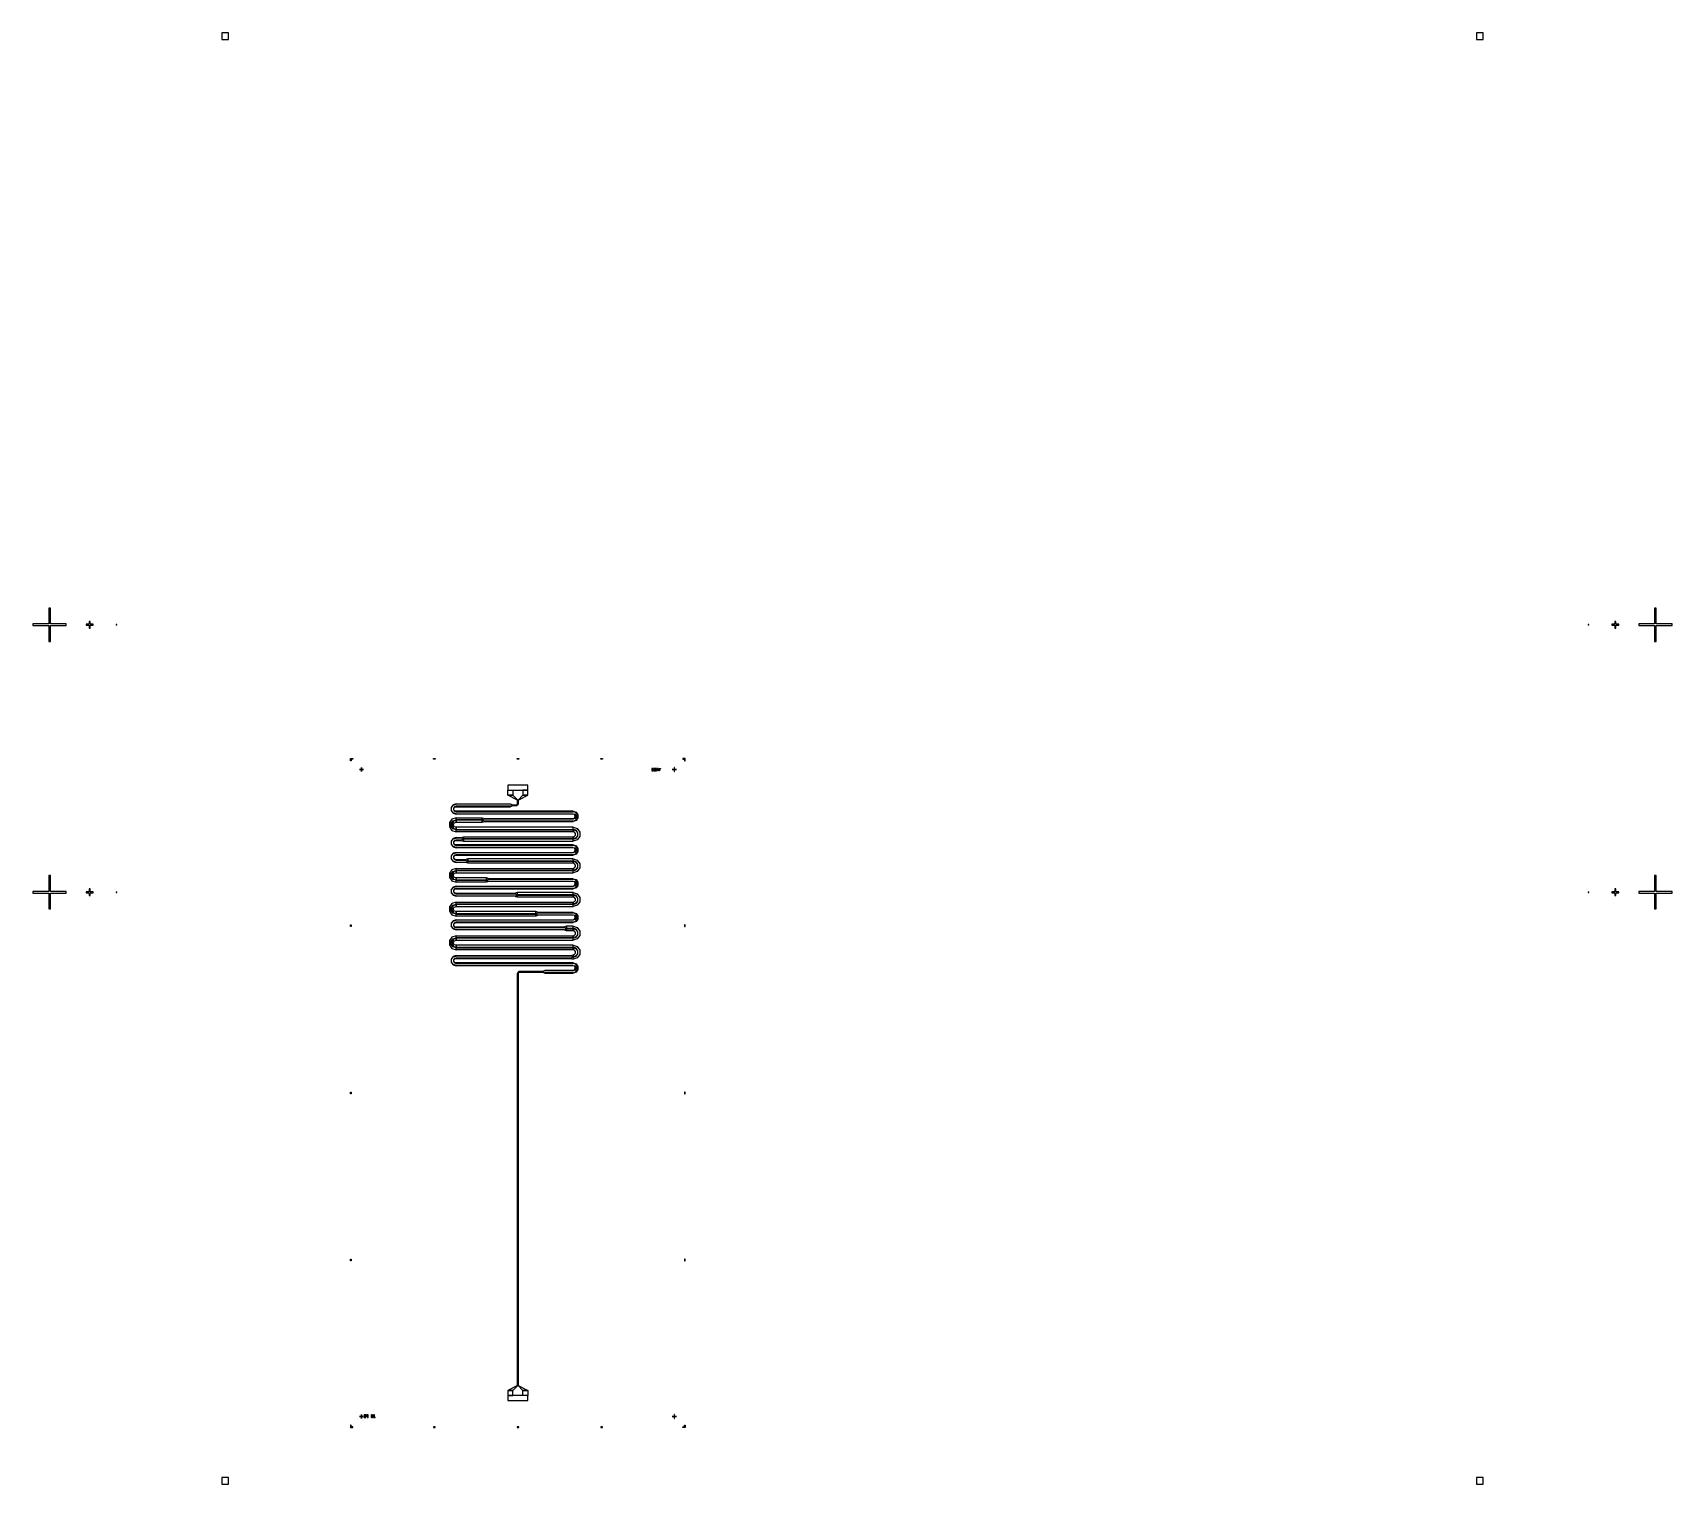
# Model space of a CAD drawing. Extents: x -24500 to 24500, y -21700 to 21700.
import ezdxf

# ---------------------------------------------------------------- set-up
doc = ezdxf.new("R2010")
doc.units = 0
doc.layers.get('0').update_dxf_attribs({"linetype": 'continuous'})

# ---------------------------------------------------------------- blocks, each defined once
blk = doc.blocks.new('CROSS')
blk.add_lwpolyline([(-25, -500), (25, -500), (25, -25), (500, -25), (500, 25), (25, 25), (25, 500), (-25, 500), (-25, 25), (-500, 25), (-500, -25), (-25, -25), (-25, -500)])
blk = doc.blocks.new('CROSS_MEDIUM')
blk.add_lwpolyline([(-12.5, -100), (12.5, -100), (12.5, -12.5), (100, -12.5), (100, 12.5), (12.5, 12.5), (12.5, 100), (-12.5, 100), (-12.5, 12.5), (-100, 12.5), (-100, -12.5), (-12.5, -12.5), (-12.5, -100)])
blk = doc.blocks.new('CROSS_SMALL')
blk.add_lwpolyline([(-2.5, -10), (2.5, -10), (2.5, -2.5), (10, -2.5), (10, 2.5), (2.5, 2.5), (2.5, 10), (-2.5, 10), (-2.5, 2.5), (-10, 2.5), (-10, -2.5), (-2.5, -2.5), (-2.5, -10)])
blk = doc.blocks.new('BORDER_GAP')
blk.add_lwpolyline([(-100, -100), (100, -100), (100, -100), (100, -100), (100, 100), (100, 100), (100, 100), (-100, 100), (-100, 100), (-100, 100), (-100, -100), (-100, -100), (-100, -100)])
blk = doc.blocks.new('BORDER_PIN')
blk.add_lwpolyline([(-100, -100), (100, -100), (100, -100), (100, -100), (100, 100), (100, 100), (100, 100), (-100, 100), (-100, 100), (-100, 100), (-100, -100), (-100, -100), (-100, -100)])
blk = doc.blocks.new('S9')
for points in [[(-200, 19800), (-130, 19800), (-130, 19780), (-180, 19780), (-180, 19730), (-200, 19730), (-200, 19800)], [(2275, 19800), (2325, 19800), (2325, 19780), (2275, 19780), (2275, 19800)], [(4775, 19800), (4825, 19800), (4825, 19780), (4775, 19780), (4775, 19800)], [(7275, 19800), (7325, 19800), (7325, 19780), (7275, 19780), (7275, 19800)], [(9800, 19800), (9730, 19800), (9730, 19780), (9780, 19780), (9780, 19730), (9800, 19730), (9800, 19800)], [(124, 19415), (126, 19415), (126, 19474), (185, 19474), (185, 19476), (126, 19476), (126, 19535), (124, 19535), (124, 19476), (65, 19476), (65, 19474), (124, 19474), (124, 19415)], [(8800, 19430), (8852, 19430), (8852, 19474), (8818, 19474), (8818, 19491), (8852, 19491), (8852, 19500), (8800, 19500), (8800, 19465), (8835, 19465), (8835, 19439), (8800, 19439), (8800, 19430), (8800, 19430)], [(8870, 19430), (8922, 19430), (8922, 19439), (8905, 19439), (8905, 19491), (8922, 19491), (8922, 19500), (8870, 19500), (8870, 19491), (8888, 19491), (8888, 19439), (8870, 19439), (8870, 19430), (8870, 19430)], [(8940, 19430), (8958, 19430), (8958, 19500), (8940, 19500), (8940, 19430)], [(8958, 19465), (8992, 19465), (8992, 19500), (8958, 19500), (8958, 19491), (8975, 19491), (8975, 19474), (8958, 19474), (8958, 19465)], [(9010, 19430), (9010, 19500), (9062, 19500), (9062, 19491), (9028, 19491), (9028, 19474), (9045, 19474), (9045, 19465), (9028, 19465), (9028, 19430), (9010, 19430), (9010, 19430)], [(9474, 19415), (9476, 19415), (9476, 19474), (9535, 19474), (9535, 19476), (9476, 19476), (9476, 19535), (9474, 19535), (9474, 19476), (9415, 19476), (9415, 19474), (9474, 19474), (9474, 19415)], [(4500, 19000), (4500, 18850), (5100, 18850), (5100, 19000), (4500, 19000)], [(4650, 18850), (4650, 18700), (4500, 18700), (4500, 18850), (4650, 18850)], [(4650, 18700), (4795, 18550), (4790, 18550), (4500, 18700), (4650, 18700)], [(4950, 18700), (4805, 18550), (4810, 18550), (5100, 18700), (4950, 18700)], [(4950, 18850), (4950, 18700), (5100, 18700), (5100, 18850), (4950, 18850)], [(2950, 18442), (2861, 18413), (2805, 18337), (2805, 18243), (2861, 18167), (2950, 18138), (2950, 18150), (2868, 18177), (2817, 18247), (2817, 18333), (2868, 18403), (2950, 18430), (2950, 18442)], [(2950, 18370), (2903, 18355), (2874, 18315), (2874, 18265), (2903, 18225), (2950, 18210), (2950, 18222), (2910, 18235), (2885, 18269), (2885, 18311), (2910, 18345), (2950, 18358), (2950, 18370)], [(4570, 18430), (2950, 18430), (2950, 18442), (4570, 18442), (4570, 18430)], [(4570, 18370), (2950, 18370), (2950, 18358), (4570, 18358), (4570, 18370)], [(2950, 18210), (6450, 18210), (6450, 18222), (2950, 18222), (2950, 18210)], [(2950, 18150), (6450, 18150), (6450, 18138), (2950, 18138), (2950, 18150)], [(4650, 18405), (4570, 18430), (4570, 18442), (4650, 18410), (4650, 18405)], [(4650, 18395), (4570, 18370), (4570, 18358), (4650, 18390), (4650, 18395)], [(4750, 18405), (4650, 18405), (4650, 18410), (4750, 18410), (4750, 18405)], [(4750, 18395), (4650, 18395), (4650, 18390), (4750, 18390), (4750, 18395)], [(4810, 18450), (4807, 18432), (4798, 18415), (4785, 18402), (4768, 18393), (4750, 18390), (4750, 18395), (4767, 18398), (4782, 18406), (4794, 18418), (4802, 18433), (4805, 18450), (4810, 18450)], [(4795, 18450), (4793, 18436), (4786, 18424), (4776, 18414), (4764, 18407), (4750, 18405), (4750, 18410), (4762, 18412), (4774, 18418), (4782, 18426), (4788, 18438), (4790, 18450), (4795, 18450)], [(4795, 18550), (4795, 18450), (4790, 18450), (4790, 18550), (4795, 18550)], [(4805, 18550), (4805, 18450), (4810, 18450), (4810, 18550), (4805, 18550)], [(6450, 18222), (6539, 18193), (6595, 18117), (6595, 18023), (6539, 17947), (6450, 17918), (6450, 17930), (6532, 17957), (6583, 18027), (6583, 18113), (6532, 18183), (6450, 18210), (6450, 18222)], [(6450, 18150), (6497, 18135), (6526, 18095), (6526, 18045), (6497, 18005), (6450, 17990), (6450, 18002), (6490, 18015), (6515, 18049), (6515, 18091), (6490, 18125), (6450, 18138), (6450, 18150)], [(2950, 18026), (2828, 17986), (2752, 17882), (2752, 17754), (2828, 17650), (2950, 17610), (2950, 17670), (2863, 17698), (2809, 17772), (2809, 17864), (2863, 17938), (2950, 17966), (2950, 18026)], [(2950, 17954), (2870, 17928), (2821, 17860), (2821, 17776), (2870, 17708), (2950, 17682), (2950, 17742), (2905, 17757), (2878, 17795), (2878, 17841), (2905, 17879), (2950, 17894), (2950, 17954)], [(3731, 17966), (2950, 17966), (2950, 18026), (3731, 18026), (3731, 17966)], [(3731, 17954), (2950, 17954), (2950, 17894), (3731, 17894), (3731, 17954)], [(2950, 17682), (6450, 17682), (6450, 17742), (2950, 17742), (2950, 17682)], [(2950, 17670), (6450, 17670), (6450, 17610), (2950, 17610), (2950, 17670)], [(3811, 17990), (3731, 17966), (3731, 18026), (3811, 18002), (3811, 17990)], [(3811, 17930), (3731, 17954), (3731, 17894), (3811, 17918), (3811, 17930)], [(6450, 17990), (3811, 17990), (3811, 18002), (6450, 18002), (6450, 17990)], [(6450, 17930), (3811, 17930), (3811, 17918), (6450, 17918), (6450, 17930)], [(6450, 17742), (6572, 17702), (6648, 17598), (6648, 17470), (6572, 17366), (6450, 17326), (6450, 17386), (6537, 17414), (6591, 17488), (6591, 17580), (6537, 17654), (6450, 17682), (6450, 17742)], [(6450, 17670), (6530, 17644), (6579, 17576), (6579, 17492), (6530, 17424), (6450, 17398), (6450, 17458), (6495, 17473), (6522, 17511), (6522, 17557), (6495, 17595), (6450, 17610), (6450, 17670)], [(2950, 17434), (2861, 17405), (2805, 17329), (2805, 17235), (2861, 17159), (2950, 17130), (2950, 17142), (2868, 17169), (2817, 17239), (2817, 17325), (2868, 17395), (2950, 17422), (2950, 17434)], [(2950, 17362), (2903, 17347), (2874, 17307), (2874, 17257), (2903, 17217), (2950, 17202), (2950, 17214), (2910, 17227), (2885, 17261), (2885, 17303), (2910, 17337), (2950, 17350), (2950, 17362)], [(3093, 17422), (2950, 17422), (2950, 17434), (3093, 17434), (3093, 17422)], [(3093, 17362), (2950, 17362), (2950, 17350), (3093, 17350), (3093, 17362)], [(2950, 17202), (6450, 17202), (6450, 17214), (2950, 17214), (2950, 17202)], [(3173, 17398), (3093, 17422), (3093, 17434), (3173, 17458), (3173, 17398)], [(3173, 17386), (3093, 17362), (3093, 17350), (3173, 17326), (3173, 17386)], [(6450, 17398), (3173, 17398), (3173, 17458), (6450, 17458), (6450, 17398)], [(6450, 17386), (3173, 17386), (3173, 17326), (6450, 17326), (6450, 17386)], [(6450, 17214), (6539, 17185), (6595, 17109), (6595, 17015), (6539, 16939), (6450, 16910), (6450, 16922), (6532, 16949), (6583, 17019), (6583, 17105), (6532, 17175), (6450, 17202), (6450, 17214)], [(2950, 16994), (2861, 16965), (2805, 16889), (2805, 16795), (2861, 16719), (2950, 16690), (2950, 16702), (2868, 16729), (2817, 16799), (2817, 16885), (2868, 16955), (2950, 16982), (2950, 16994)], [(2950, 16922), (2903, 16907), (2874, 16867), (2874, 16817), (2903, 16777), (2950, 16762), (2950, 16774), (2910, 16787), (2885, 16821), (2885, 16863), (2910, 16897), (2950, 16910), (2950, 16922)], [(2950, 17142), (6450, 17142), (6450, 17130), (2950, 17130), (2950, 17142)], [(6450, 16982), (2950, 16982), (2950, 16994), (6450, 16994), (6450, 16982)], [(6450, 16922), (2950, 16922), (2950, 16910), (6450, 16910), (6450, 16922)], [(2950, 16762), (3220, 16762), (3220, 16774), (2950, 16774), (2950, 16762)], [(2950, 16702), (3220, 16702), (3220, 16690), (2950, 16690), (2950, 16702)], [(3220, 16762), (3300, 16738), (3300, 16798), (3220, 16774), (3220, 16762)], [(3220, 16702), (3300, 16726), (3300, 16666), (3220, 16690), (3220, 16702)], [(3300, 16738), (6450, 16738), (6450, 16798), (3300, 16798), (3300, 16738)], [(3300, 16726), (6450, 16726), (6450, 16666), (3300, 16666), (3300, 16726)], [(6450, 17142), (6497, 17127), (6526, 17087), (6526, 17037), (6497, 16997), (6450, 16982), (6450, 16994), (6490, 17007), (6515, 17041), (6515, 17083), (6490, 17117), (6450, 17130), (6450, 17142)], [(6450, 16798), (6572, 16758), (6648, 16654), (6648, 16526), (6572, 16422), (6450, 16382), (6450, 16442), (6537, 16470), (6591, 16544), (6591, 16636), (6537, 16710), (6450, 16738), (6450, 16798)], [(6450, 16726), (6530, 16700), (6579, 16632), (6579, 16548), (6530, 16480), (6450, 16454), (6450, 16514), (6495, 16529), (6522, 16567), (6522, 16613), (6495, 16651), (6450, 16666), (6450, 16726)], [(2950, 16514), (2828, 16474), (2752, 16370), (2752, 16242), (2828, 16138), (2950, 16098), (2950, 16158), (2863, 16186), (2809, 16260), (2809, 16352), (2863, 16426), (2950, 16454), (2950, 16514)], [(2950, 16442), (2870, 16416), (2821, 16348), (2821, 16264), (2870, 16196), (2950, 16170), (2950, 16230), (2905, 16245), (2878, 16283), (2878, 16329), (2905, 16367), (2950, 16382), (2950, 16442)], [(6450, 16454), (2950, 16454), (2950, 16514), (6450, 16514), (6450, 16454)], [(6450, 16442), (2950, 16442), (2950, 16382), (6450, 16382), (6450, 16442)], [(2950, 16170), (3858, 16170), (3858, 16230), (2950, 16230), (2950, 16170)], [(3858, 16170), (3938, 16194), (3938, 16206), (3858, 16230), (3858, 16170)], [(3938, 16194), (6450, 16194), (6450, 16206), (3938, 16206), (3938, 16194)], [(6450, 16206), (6539, 16177), (6595, 16101), (6595, 16007), (6539, 15931), (6450, 15902), (6450, 15914), (6532, 15941), (6583, 16011), (6583, 16097), (6532, 16167), (6450, 16194), (6450, 16206)], [(2950, 15986), (2861, 15957), (2805, 15881), (2805, 15787), (2861, 15711), (2950, 15682), (2950, 15694), (2868, 15721), (2817, 15791), (2817, 15877), (2868, 15947), (2950, 15974), (2950, 15986)], [(2950, 15914), (2903, 15899), (2874, 15859), (2874, 15809), (2903, 15769), (2950, 15754), (2950, 15766), (2910, 15779), (2885, 15813), (2885, 15855), (2910, 15889), (2950, 15902), (2950, 15914)], [(2950, 16158), (3858, 16158), (3858, 16098), (2950, 16098), (2950, 16158)], [(6450, 15974), (2950, 15974), (2950, 15986), (6450, 15986), (6450, 15974)], [(6450, 15914), (2950, 15914), (2950, 15902), (6450, 15902), (6450, 15914)], [(2950, 15754), (4697, 15754), (4697, 15766), (2950, 15766), (2950, 15754)], [(2950, 15694), (4697, 15694), (4697, 15682), (2950, 15682), (2950, 15694)], [(3858, 16158), (3938, 16134), (3938, 16122), (3858, 16098), (3858, 16158)], [(3938, 16134), (6450, 16134), (6450, 16122), (3938, 16122), (3938, 16134)], [(4697, 15754), (4777, 15730), (4777, 15790), (4697, 15766), (4697, 15754)], [(4697, 15694), (4777, 15718), (4777, 15658), (4697, 15682), (4697, 15694)], [(4777, 15730), (6450, 15730), (6450, 15790), (4777, 15790), (4777, 15730)], [(4777, 15718), (6450, 15718), (6450, 15658), (4777, 15658), (4777, 15718)], [(6450, 16134), (6497, 16119), (6526, 16079), (6526, 16029), (6497, 15989), (6450, 15974), (6450, 15986), (6490, 15999), (6515, 16033), (6515, 16075), (6490, 16109), (6450, 16122), (6450, 16134)], [(6450, 15790), (6572, 15750), (6648, 15646), (6648, 15518), (6572, 15414), (6450, 15374), (6450, 15434), (6537, 15462), (6591, 15536), (6591, 15628), (6537, 15702), (6450, 15730), (6450, 15790)], [(6450, 15718), (6530, 15692), (6579, 15624), (6579, 15540), (6530, 15472), (6450, 15446), (6450, 15506), (6495, 15521), (6522, 15559), (6522, 15605), (6495, 15643), (6450, 15658), (6450, 15718)], [(2950, 15506), (2828, 15466), (2752, 15362), (2752, 15234), (2828, 15130), (2950, 15090), (2950, 15150), (2863, 15178), (2809, 15252), (2809, 15344), (2863, 15418), (2950, 15446), (2950, 15506)], [(2950, 15434), (2870, 15408), (2821, 15340), (2821, 15256), (2870, 15188), (2950, 15162), (2950, 15222), (2905, 15237), (2878, 15275), (2878, 15321), (2905, 15359), (2950, 15374), (2950, 15434)], [(6450, 15446), (2950, 15446), (2950, 15506), (6450, 15506), (6450, 15446)], [(6450, 15434), (2950, 15434), (2950, 15374), (6450, 15374), (6450, 15434)], [(2950, 15162), (5334, 15162), (5334, 15222), (2950, 15222), (2950, 15162)], [(5334, 15162), (5414, 15186), (5414, 15198), (5334, 15222), (5334, 15162)], [(5414, 15186), (6450, 15186), (6450, 15198), (5414, 15198), (5414, 15186)], [(6450, 15198), (6539, 15169), (6595, 15093), (6595, 14999), (6539, 14923), (6450, 14894), (6450, 14906), (6532, 14933), (6583, 15003), (6583, 15089), (6532, 15159), (6450, 15186), (6450, 15198)], [(-200, 14775), (-200, 14825), (-180, 14825), (-180, 14775), (-200, 14775)], [(2950, 14978), (2861, 14949), (2805, 14873), (2805, 14779), (2861, 14703), (2950, 14674), (2950, 14686), (2868, 14713), (2817, 14783), (2817, 14869), (2868, 14939), (2950, 14966), (2950, 14978)], [(2950, 14906), (2903, 14891), (2874, 14851), (2874, 14801), (2903, 14761), (2950, 14746), (2950, 14758), (2910, 14771), (2885, 14805), (2885, 14847), (2910, 14881), (2950, 14894), (2950, 14906)], [(2950, 15150), (5334, 15150), (5334, 15090), (2950, 15090), (2950, 15150)], [(6450, 14966), (2950, 14966), (2950, 14978), (6450, 14978), (6450, 14966)], [(6450, 14906), (2950, 14906), (2950, 14894), (6450, 14894), (6450, 14906)], [(2950, 14746), (6173, 14746), (6173, 14758), (2950, 14758), (2950, 14746)], [(5334, 15150), (5414, 15126), (5414, 15114), (5334, 15090), (5334, 15150)], [(5414, 15126), (6450, 15126), (6450, 15114), (5414, 15114), (5414, 15126)], [(6173, 14746), (6253, 14722), (6253, 14782), (6173, 14758), (6173, 14746)], [(6173, 14686), (6253, 14710), (6253, 14650), (6173, 14674), (6173, 14686)], [(6253, 14722), (6450, 14722), (6450, 14782), (6253, 14782), (6253, 14722)], [(6253, 14710), (6450, 14710), (6450, 14650), (6253, 14650), (6253, 14710)], [(6450, 15126), (6497, 15111), (6526, 15071), (6526, 15021), (6497, 14981), (6450, 14966), (6450, 14978), (6490, 14991), (6515, 15025), (6515, 15067), (6490, 15101), (6450, 15114), (6450, 15126)], [(6450, 14782), (6572, 14742), (6648, 14638), (6648, 14510), (6572, 14406), (6450, 14366), (6450, 14426), (6537, 14454), (6591, 14528), (6591, 14620), (6537, 14694), (6450, 14722), (6450, 14782)], [(6450, 14710), (6530, 14684), (6579, 14616), (6579, 14532), (6530, 14464), (6450, 14438), (6450, 14498), (6495, 14513), (6522, 14551), (6522, 14597), (6495, 14635), (6450, 14650), (6450, 14710)], [(9800, 14775), (9800, 14825), (9780, 14825), (9780, 14775), (9800, 14775)], [(2950, 14498), (2828, 14458), (2752, 14354), (2752, 14226), (2828, 14122), (2950, 14082), (2950, 14142), (2863, 14170), (2809, 14244), (2809, 14336), (2863, 14410), (2950, 14438), (2950, 14498)], [(2950, 14426), (2870, 14400), (2821, 14332), (2821, 14248), (2870, 14180), (2950, 14154), (2950, 14214), (2905, 14229), (2878, 14267), (2878, 14313), (2905, 14351), (2950, 14366), (2950, 14426)], [(2950, 14686), (6173, 14686), (6173, 14674), (2950, 14674), (2950, 14686)], [(6450, 14438), (2950, 14438), (2950, 14498), (6450, 14498), (6450, 14438)], [(6450, 14426), (2950, 14426), (2950, 14366), (6450, 14366), (6450, 14426)], [(2950, 14154), (6450, 14154), (6450, 14214), (2950, 14214), (2950, 14154)], [(6450, 14214), (6572, 14174), (6648, 14070), (6648, 13942), (6572, 13838), (6450, 13798), (6450, 13858), (6537, 13886), (6591, 13960), (6591, 14052), (6537, 14126), (6450, 14154), (6450, 14214)], [(2950, 13906), (2861, 13877), (2805, 13801), (2805, 13707), (2861, 13631), (2950, 13602), (2950, 13614), (2868, 13641), (2817, 13711), (2817, 13797), (2868, 13867), (2950, 13894), (2950, 13906)], [(2950, 13834), (2903, 13819), (2874, 13779), (2874, 13729), (2903, 13689), (2950, 13674), (2950, 13686), (2910, 13699), (2885, 13733), (2885, 13775), (2910, 13809), (2950, 13822), (2950, 13834)], [(2950, 14142), (6450, 14142), (6450, 14082), (2950, 14082), (2950, 14142)], [(6370, 13894), (2950, 13894), (2950, 13906), (6370, 13906), (6370, 13894)], [(6370, 13834), (2950, 13834), (2950, 13822), (6370, 13822), (6370, 13834)], [(6450, 13870), (6370, 13894), (6370, 13906), (6450, 13930), (6450, 13870)], [(6450, 13858), (6370, 13834), (6370, 13822), (6450, 13798), (6450, 13858)], [(6450, 14142), (6530, 14116), (6579, 14048), (6579, 13964), (6530, 13896), (6450, 13870), (6450, 13930), (6495, 13945), (6522, 13983), (6522, 14029), (6495, 14067), (6450, 14082), (6450, 14142)], [(2950, 13674), (6450, 13674), (6450, 13686), (2950, 13686), (2950, 13674)], [(2950, 13614), (6450, 13614), (6450, 13602), (2950, 13602), (2950, 13614)], [(4850, 13434), (4832, 13431), (4815, 13422), (4802, 13409), (4793, 13392), (4790, 13374), (4795, 13374), (4798, 13391), (4806, 13406), (4818, 13418), (4833, 13426), (4850, 13429), (4850, 13434)], [(4795, 13374), (4795, 1050), (4790, 1050), (4790, 13374), (4795, 13374)], [(4850, 13419), (4836, 13417), (4824, 13410), (4814, 13400), (4807, 13388), (4805, 13374), (4810, 13374), (4812, 13386), (4818, 13398), (4826, 13406), (4838, 13412), (4850, 13414), (4850, 13419)], [(4805, 13374), (4805, 1050), (4810, 1050), (4810, 13374), (4805, 13374)], [(5531, 13429), (4850, 13429), (4850, 13434), (5531, 13434), (5531, 13429)], [(5531, 13419), (4850, 13419), (4850, 13414), (5531, 13414), (5531, 13419)], [(5611, 13454), (5531, 13429), (5531, 13434), (5611, 13466), (5611, 13454)], [(5611, 13394), (5531, 13419), (5531, 13414), (5611, 13382), (5611, 13394)], [(6450, 13454), (5611, 13454), (5611, 13466), (6450, 13466), (6450, 13454)], [(6450, 13394), (5611, 13394), (5611, 13382), (6450, 13382), (6450, 13394)], [(6450, 13686), (6539, 13657), (6595, 13581), (6595, 13487), (6539, 13411), (6450, 13382), (6450, 13394), (6532, 13421), (6583, 13491), (6583, 13577), (6532, 13647), (6450, 13674), (6450, 13686)], [(6450, 13614), (6497, 13599), (6526, 13559), (6526, 13509), (6497, 13469), (6450, 13454), (6450, 13466), (6490, 13479), (6515, 13513), (6515, 13555), (6490, 13589), (6450, 13602), (6450, 13614)], [(-200, 9775), (-200, 9825), (-180, 9825), (-180, 9775), (-200, 9775)], [(9800, 9775), (9800, 9825), (9780, 9825), (9780, 9775), (9800, 9775)], [(-200, 4775), (-200, 4825), (-180, 4825), (-180, 4775), (-200, 4775)], [(9800, 4775), (9800, 4825), (9780, 4825), (9780, 4775), (9800, 4775)], [(4650, 900), (4795, 1050), (4790, 1050), (4500, 900), (4650, 900)], [(4950, 900), (4805, 1050), (4810, 1050), (5100, 900), (4950, 900)], [(4650, 750), (4650, 900), (4500, 900), (4500, 750), (4650, 750)], [(5100, 600), (5100, 750), (4500, 750), (4500, 600), (5100, 600)], [(4950, 750), (4950, 900), (5100, 900), (5100, 750), (4950, 750)], [(124, 65), (126, 65), (126, 124), (185, 124), (185, 126), (126, 126), (126, 185), (124, 185), (124, 126), (65, 126), (65, 124), (124, 124), (124, 65)], [(200, 100), (252, 100), (252, 144), (218, 144), (218, 161), (252, 161), (252, 170), (200, 170), (200, 135), (235, 135), (235, 109), (200, 109), (200, 100), (200, 100)], [(305, 170), (270, 170), (270, 135), (305, 135), (305, 144), (288, 144), (288, 161), (305, 161), (305, 170)], [(305, 100), (322, 100), (322, 170), (305, 170), (305, 100)], [(9474, 65), (9476, 65), (9476, 124), (9535, 124), (9535, 126), (9476, 126), (9476, 185), (9474, 185), (9474, 126), (9415, 126), (9415, 124), (9474, 124), (9474, 65)], [(-200, -200), (-130, -200), (-130, -180), (-180, -180), (-180, -130), (-200, -130), (-200, -200)], [(2275, -200), (2325, -200), (2325, -180), (2275, -180), (2275, -200)], [(4775, -200), (4825, -200), (4825, -180), (4775, -180), (4775, -200)], [(7275, -200), (7325, -200), (7325, -180), (7275, -180), (7275, -200)], [(9800, -200), (9730, -200), (9730, -180), (9780, -180), (9780, -130), (9800, -130), (9800, -200)]]:
    blk.add_lwpolyline(points)

msp = doc.modelspace()

# ---------------------------------------------------------------- linework, layer by layer
for points in [[(-6000, -370), (-5947.5, -370), (-5947.5, -326.25), (-5982.5, -326.25), (-5982.5, -308.75), (-5947.5, -308.75), (-5947.5, -300), (-6000, -300), (-6000, -335), (-5965, -335), (-5965, -361.25), (-6000, -361.25), (-6000, -370), (-6000, -370)], [(-5930, -370), (-5877.5, -370), (-5877.5, -361.25), (-5895, -361.25), (-5895, -308.75), (-5877.5, -308.75), (-5877.5, -300), (-5930, -300), (-5930, -308.75), (-5912.5, -308.75), (-5912.5, -361.25), (-5930, -361.25), (-5930, -370), (-5930, -370)], [(-5860, -370), (-5842.5, -370), (-5842.5, -300), (-5860, -300), (-5860, -370)], [(-5842.5, -335), (-5807.5, -335), (-5807.5, -300), (-5842.5, -300), (-5842.5, -308.75), (-5825, -308.75), (-5825, -326.25), (-5842.5, -326.25), (-5842.5, -335)], [(-5790, -370), (-5790, -300), (-5737.5, -300), (-5737.5, -308.75), (-5772.5, -308.75), (-5772.5, -326.25), (-5755, -326.25), (-5755, -335), (-5772.5, -335), (-5772.5, -370), (-5790, -370), (-5790, -370)], [(-14600, -19700), (-14547.5, -19700), (-14547.5, -19656.25), (-14582.5, -19656.25), (-14582.5, -19638.75), (-14547.5, -19638.75), (-14547.5, -19630), (-14600, -19630), (-14600, -19665), (-14565, -19665), (-14565, -19691.25), (-14600, -19691.25), (-14600, -19700), (-14600, -19700)], [(-14495, -19630), (-14530, -19630), (-14530, -19665), (-14495, -19665), (-14495, -19656.25), (-14512.5, -19656.25), (-14512.5, -19638.75), (-14495, -19638.75), (-14495, -19630)], [(-14495, -19700), (-14477.5, -19700), (-14477.5, -19630), (-14495, -19630), (-14495, -19700)], [(-14390, -19691.25), (-14372.5, -19700), (-14372.5, -19630), (-14390, -19638.75), (-14390, -19691.25)], [(-14372.5, -19700), (-14355, -19700), (-14337.5, -19691.25), (-14337.5, -19638.75), (-14355, -19630), (-14372.5, -19630), (-14372.5, -19638.75), (-14355, -19638.75), (-14355, -19691.25), (-14372.5, -19691.25), (-14372.5, -19700)], [(-14372.5, -19691.25), (-14363.75, -19691.25), (-14355, -19643.12), (-14355, -19638.75), (-14363.75, -19638.75), (-14372.5, -19686.88), (-14372.5, -19691.25)], [(-14320, -19700), (-14267.5, -19700), (-14267.5, -19691.25), (-14285, -19691.25), (-14285, -19630), (-14302.5, -19630), (-14320, -19638.75), (-14320, -19647.5), (-14302.5, -19647.5), (-14302.5, -19691.25), (-14320, -19691.25), (-14320, -19700), (-14320, -19700)]]:
    msp.add_lwpolyline(points)

# ---------------------------------------------------------------- block references
for name, p in [('BORDER_GAP', (-18750, 21600)), ('BORDER_PIN', (-18750, 21600)), ('BORDER_GAP', (18750, 21600)), ('BORDER_PIN', (18750, 21600)), ('CROSS', (-24000, 4000)), ('CROSS', (24000, 4000)), ('CROSS_MEDIUM', (-22800, 4000)), ('CROSS_SMALL', (-22000, 4000)), ('CROSS_SMALL', (22000, 4000)), ('CROSS_MEDIUM', (22800, 4000)), ('S9', (-14800, -19800)), ('CROSS', (-24000, -4000)), ('CROSS_MEDIUM', (-22800, -4000)), ('CROSS_MEDIUM', (22800, -4000)), ('CROSS', (24000, -4000)), ('CROSS_SMALL', (-22000, -4000)), ('CROSS_SMALL', (22000, -4000)), ('BORDER_GAP', (-18750, -21600)), ('BORDER_PIN', (-18750, -21600)), ('BORDER_GAP', (18750, -21600)), ('BORDER_PIN', (18750, -21600))]:
    msp.add_blockref(name, p)

doc.saveas('drawing.dxf')
